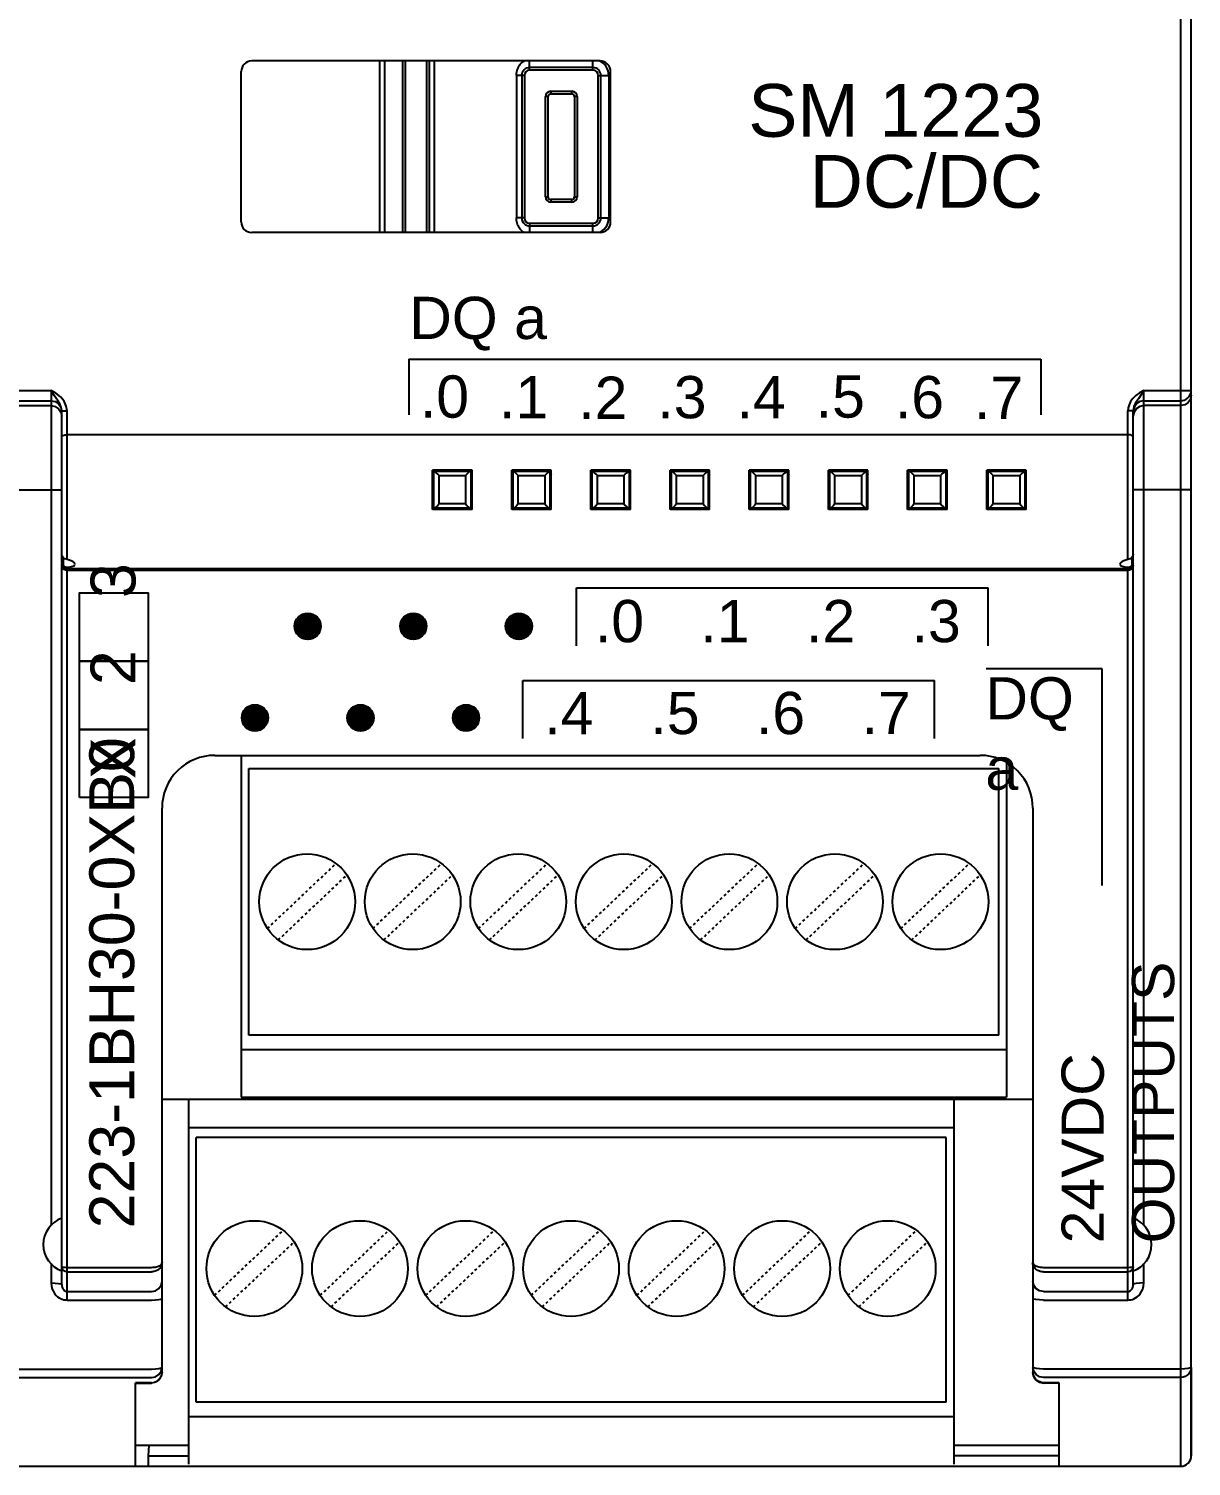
# Model space of a CAD drawing. Header units: inches. Extents: x 187 to 137830, y 99 to 66837.
# Drawn here: x 3888.8 to 3932.9, y 27718.6 to 27773.1 of the extents above; entities that cross this region are included whole.
import ezdxf

# ---------------------------------------------------------------- set-up
doc = ezdxf.new("R2010")
doc.units = ezdxf.units.IN
doc.header["$MEASUREMENT"] = 0
doc.linetypes.add('DOT', pattern=[0.2, 0.1, -0.1])
doc.styles.get("Standard").update_dxf_attribs({"font": 'arial.ttf'})

msp = doc.modelspace()

# ---------------------------------------------------------------- linework, layer by layer
at = {"color": 7, "linetype": 'Continuous'}
for p, q in [((3932.487, 27718.606), (3932.487, 27818.606)), ((3932.887, 27719.006), (3932.887, 27818.206)), ((3932.887, 27759.192), (3932.887, 27778.02)), ((3910.487, 27771.856), (3897.287, 27771.856)), ((3902.136, 27765.356), (3902.136, 27771.856)), ((3902.335, 27765.356), (3902.335, 27771.856)), ((3903.017, 27765.356), (3903.017, 27771.856)), ((3903.017, 27765.356), (3903.017, 27771.856)), ((3903.117, 27765.356), (3903.117, 27771.856)), ((3903.917, 27765.356), (3903.917, 27771.856)), ((3904.017, 27765.356), (3904.017, 27771.856)), ((3904.217, 27765.356), (3904.217, 27771.856)), ((3907.817, 27771.506), (3907.817, 27771.856)), ((3910.217, 27771.606), (3907.817, 27771.606)), ((3910.217, 27771.506), (3910.217, 27771.856)), ((3896.887, 27765.756), (3896.887, 27771.456)), ((3907.317, 27771.306), (3907.317, 27765.906)), ((3907.617, 27771.306), (3907.317, 27771.306)), ((3907.517, 27771.306), (3907.517, 27765.906)), ((3907.617, 27771.306), (3907.617, 27765.906)), ((3910.217, 27771.506), (3907.817, 27771.506)), ((3910.417, 27765.906), (3910.417, 27771.306)), ((3910.417, 27771.306), (3910.817, 27771.306)), ((3910.517, 27765.906), (3910.517, 27771.306)), ((3910.817, 27771.306), (3910.817, 27765.906)), ((3910.887, 27765.756), (3910.887, 27771.456)), ((3908.417, 27766.706), (3908.417, 27770.506)), ((3908.517, 27770.506), (3908.417, 27770.506)), ((3908.517, 27766.706), (3908.517, 27770.506)), ((3908.517, 27766.706), (3908.517, 27770.506)), ((3908.617, 27770.706), (3908.617, 27770.606)), ((3908.617, 27770.706), (3909.417, 27770.706)), ((3908.617, 27770.606), (3909.417, 27770.606)), ((3908.617, 27770.606), (3909.417, 27770.606)), ((3909.417, 27770.606), (3909.417, 27770.706)), ((3909.517, 27770.506), (3909.517, 27766.706)), ((3909.617, 27770.506), (3909.517, 27770.506)), ((3909.617, 27770.506), (3909.617, 27766.706)), ((3908.417, 27766.706), (3908.517, 27766.706)), ((3909.517, 27766.706), (3909.617, 27766.706)), ((3908.617, 27766.606), (3908.617, 27766.506)), ((3909.417, 27766.606), (3908.617, 27766.606)), ((3909.417, 27766.606), (3908.617, 27766.606)), ((3909.417, 27766.506), (3908.617, 27766.506)), ((3909.417, 27766.506), (3909.417, 27766.606)), ((3907.617, 27765.906), (3907.317, 27765.906)), ((3907.817, 27765.706), (3907.817, 27765.356)), ((3907.817, 27765.706), (3910.217, 27765.706)), ((3907.817, 27765.606), (3910.217, 27765.606)), ((3907.817, 27765.606), (3910.217, 27765.606)), ((3910.217, 27765.356), (3910.217, 27765.706)), ((3910.417, 27765.906), (3910.817, 27765.906)), ((3910.487, 27765.356), (3897.287, 27765.356)), ((3888.287, 27759.368), (3889.687, 27759.368)), ((3889.687, 27759.368), (3889.687, 27727.729)), ((3931.087, 27759.368), (3932.487, 27759.368)), ((3931.087, 27727.729), (3931.087, 27759.368)), ((3932.878, 27759.291), (3932.887, 27759.377)), ((3888.287, 27758.979), (3889.687, 27758.979)), ((3888.287, 27758.794), (3889.687, 27758.794)), ((3890.057, 27758.548), (3890.087, 27758.395)), ((3890.087, 27752.855), (3890.087, 27758.598)), ((3890.087, 27758.598), (3890.087, 27758.598)), ((3890.187, 27758.594), (3890.287, 27758.593)), ((3890.287, 27752.96), (3890.287, 27758.593)), ((3930.587, 27758.594), (3930.487, 27758.593)), ((3930.487, 27752.96), (3930.487, 27758.593)), ((3930.687, 27752.855), (3930.687, 27758.598)), ((3930.718, 27758.548), (3930.687, 27758.395)), ((3931.087, 27758.979), (3932.487, 27758.979)), ((3932.487, 27758.794), (3931.087, 27758.794)), ((3930.487, 27757.69), (3890.287, 27757.69)), ((3905.637, 27756.356), (3904.137, 27756.356)), ((3904.137, 27754.856), (3904.137, 27756.356)), ((3904.187, 27756.306), (3905.587, 27756.306)), ((3904.187, 27754.906), (3904.187, 27756.306)), ((3905.587, 27756.306), (3905.587, 27754.906)), ((3905.637, 27754.856), (3905.637, 27756.356)), ((3908.637, 27756.356), (3907.137, 27756.356)), ((3907.137, 27754.856), (3907.137, 27756.356)), ((3907.187, 27756.306), (3908.587, 27756.306)), ((3907.187, 27754.906), (3907.187, 27756.306)), ((3908.587, 27756.306), (3908.587, 27754.906)), ((3908.637, 27754.856), (3908.637, 27756.356)), ((3911.637, 27756.356), (3910.137, 27756.356)), ((3910.137, 27754.856), (3910.137, 27756.356)), ((3910.187, 27756.306), (3911.587, 27756.306)), ((3910.187, 27754.906), (3910.187, 27756.306)), ((3911.587, 27756.306), (3911.587, 27754.906)), ((3911.637, 27754.856), (3911.637, 27756.356)), ((3914.637, 27756.356), (3913.137, 27756.356)), ((3913.137, 27754.856), (3913.137, 27756.356)), ((3913.187, 27756.306), (3914.587, 27756.306)), ((3913.187, 27754.906), (3913.187, 27756.306)), ((3914.587, 27756.306), (3914.587, 27754.906)), ((3914.637, 27754.856), (3914.637, 27756.356)), ((3917.637, 27756.356), (3916.137, 27756.356)), ((3916.137, 27754.856), (3916.137, 27756.356)), ((3916.187, 27756.306), (3917.587, 27756.306)), ((3916.187, 27754.906), (3916.187, 27756.306)), ((3917.587, 27756.306), (3917.587, 27754.906)), ((3917.637, 27754.856), (3917.637, 27756.356)), ((3920.637, 27756.356), (3919.137, 27756.356)), ((3919.137, 27754.856), (3919.137, 27756.356)), ((3919.187, 27756.306), (3920.587, 27756.306)), ((3919.187, 27754.906), (3919.187, 27756.306)), ((3920.587, 27756.306), (3920.587, 27754.906)), ((3920.637, 27754.856), (3920.637, 27756.356)), ((3923.637, 27756.356), (3922.137, 27756.356)), ((3922.137, 27754.856), (3922.137, 27756.356)), ((3922.187, 27756.306), (3923.587, 27756.306)), ((3922.187, 27754.906), (3922.187, 27756.306)), ((3923.587, 27756.306), (3923.587, 27754.906)), ((3923.637, 27754.856), (3923.637, 27756.356)), ((3926.637, 27756.356), (3925.137, 27756.356)), ((3925.137, 27754.856), (3925.137, 27756.356)), ((3925.187, 27756.306), (3926.587, 27756.306)), ((3925.187, 27754.906), (3925.187, 27756.306)), ((3926.587, 27756.306), (3926.587, 27754.906)), ((3926.637, 27754.856), (3926.637, 27756.356)), ((3904.137, 27756.106), (3904.187, 27756.106)), ((3904.387, 27756.142), (3905.387, 27756.142)), ((3904.387, 27755.07), (3904.387, 27756.142)), ((3905.387, 27756.142), (3905.387, 27755.07)), ((3907.387, 27756.142), (3908.387, 27756.142)), ((3907.387, 27755.07), (3907.387, 27756.142)), ((3908.387, 27756.142), (3908.387, 27755.07)), ((3910.387, 27756.142), (3911.387, 27756.142)), ((3910.387, 27755.07), (3910.387, 27756.142)), ((3911.387, 27756.142), (3911.387, 27755.07)), ((3913.387, 27756.142), (3914.387, 27756.142)), ((3913.387, 27755.07), (3913.387, 27756.142)), ((3914.387, 27756.142), (3914.387, 27755.07)), ((3916.387, 27756.142), (3917.387, 27756.142)), ((3916.387, 27755.07), (3916.387, 27756.142)), ((3917.387, 27756.142), (3917.387, 27755.07)), ((3919.387, 27756.142), (3920.387, 27756.142)), ((3919.387, 27755.07), (3919.387, 27756.142)), ((3920.387, 27756.142), (3920.387, 27755.07)), ((3922.387, 27756.142), (3923.387, 27756.142)), ((3922.387, 27755.07), (3922.387, 27756.142)), ((3923.387, 27756.142), (3923.387, 27755.07)), ((3925.387, 27756.142), (3926.387, 27756.142)), ((3925.387, 27755.07), (3925.387, 27756.142)), ((3926.387, 27756.142), (3926.387, 27755.07)), ((3926.587, 27756.106), (3926.637, 27756.106)), ((3887.887, 27755.606), (3890.087, 27755.606)), ((3932.887, 27755.606), (3930.687, 27755.606)), ((3904.137, 27755.106), (3904.187, 27755.106)), ((3905.637, 27754.856), (3904.137, 27754.856)), ((3905.587, 27754.906), (3904.187, 27754.906)), ((3905.387, 27755.07), (3904.387, 27755.07)), ((3908.637, 27754.856), (3907.137, 27754.856)), ((3908.587, 27754.906), (3907.187, 27754.906)), ((3908.387, 27755.07), (3907.387, 27755.07)), ((3911.637, 27754.856), (3910.137, 27754.856)), ((3911.587, 27754.906), (3910.187, 27754.906)), ((3911.387, 27755.07), (3910.387, 27755.07)), ((3914.637, 27754.856), (3913.137, 27754.856)), ((3914.587, 27754.906), (3913.187, 27754.906)), ((3914.387, 27755.07), (3913.387, 27755.07)), ((3917.637, 27754.856), (3916.137, 27754.856)), ((3917.587, 27754.906), (3916.187, 27754.906)), ((3917.387, 27755.07), (3916.387, 27755.07)), ((3920.637, 27754.856), (3919.137, 27754.856)), ((3920.587, 27754.906), (3919.187, 27754.906)), ((3920.387, 27755.07), (3919.387, 27755.07)), ((3923.637, 27754.856), (3922.137, 27754.856)), ((3923.587, 27754.906), (3922.187, 27754.906)), ((3923.387, 27755.07), (3922.387, 27755.07)), ((3926.637, 27754.856), (3925.137, 27754.856)), ((3926.587, 27754.906), (3925.187, 27754.906)), ((3926.387, 27755.07), (3925.387, 27755.07)), ((3926.587, 27755.106), (3926.637, 27755.106)), ((3890.137, 27753.037), (3890.137, 27752.729)), ((3930.637, 27753.037), (3930.637, 27752.729)), ((3890.087, 27725.49), (3890.087, 27752.817)), ((3890.287, 27724.903), (3890.287, 27752.67)), ((3930.487, 27752.617), (3890.287, 27752.617)), ((3930.487, 27752.55), (3890.287, 27752.55)), ((3930.487, 27724.903), (3930.487, 27752.67)), ((3930.672, 27752.74), (3930.687, 27752.817)), ((3930.687, 27752.734), (3930.677, 27752.675)), ((3930.687, 27752.734), (3930.687, 27752.817)), ((3930.687, 27725.49), (3930.687, 27752.817)), ((3898.909, 27750.427), (3899.414, 27750.932)), ((3898.911, 27750.452), (3899.388, 27750.929)), ((3898.913, 27750.407), (3899.433, 27750.928)), ((3898.917, 27750.481), (3899.359, 27750.924)), ((3898.917, 27750.388), (3899.453, 27750.924)), ((3898.92, 27750.369), (3899.472, 27750.92)), ((3898.923, 27750.51), (3899.33, 27750.918)), ((3898.924, 27750.349), (3899.492, 27750.916)), ((3898.928, 27750.33), (3899.511, 27750.913)), ((3898.929, 27750.539), (3899.301, 27750.912)), ((3898.932, 27750.311), (3899.53, 27750.909)), ((3898.935, 27750.568), (3899.273, 27750.906)), ((3898.936, 27750.291), (3899.55, 27750.905)), ((3898.94, 27750.272), (3899.569, 27750.901)), ((3898.94, 27750.597), (3899.244, 27750.9)), ((3898.944, 27750.252), (3899.588, 27750.897)), ((3898.948, 27750.629), (3899.212, 27750.892)), ((3898.95, 27750.236), (3899.605, 27750.891)), ((3898.959, 27750.222), (3899.619, 27750.882)), ((3898.968, 27750.208), (3899.633, 27750.872)), ((3898.978, 27750.194), (3899.647, 27750.863)), ((3898.987, 27750.18), (3899.661, 27750.854)), ((3898.995, 27750.698), (3899.142, 27750.846)), ((3898.996, 27750.166), (3899.675, 27750.844)), ((3899.006, 27750.152), (3899.689, 27750.835)), ((3899.015, 27750.138), (3899.703, 27750.826)), ((3899.024, 27750.124), (3899.716, 27750.817)), ((3902.911, 27750.415), (3903.426, 27750.93)), ((3902.914, 27750.464), (3903.377, 27750.927)), ((3902.919, 27750.376), (3903.464, 27750.922)), ((3902.925, 27750.522), (3903.319, 27750.915)), ((3902.927, 27750.338), (3903.503, 27750.914)), ((3902.934, 27750.299), (3903.542, 27750.906)), ((3902.937, 27750.58), (3903.261, 27750.904)), ((3902.942, 27750.26), (3903.581, 27750.899)), ((3902.955, 27750.227), (3903.614, 27750.885)), ((3902.967, 27750.656), (3903.184, 27750.874)), ((3902.974, 27750.199), (3903.641, 27750.867)), ((3902.993, 27750.172), (3903.669, 27750.848)), ((3903.011, 27750.144), (3903.697, 27750.83)), ((3906.911, 27750.415), (3907.426, 27750.93)), ((3906.914, 27750.464), (3907.377, 27750.927)), ((3906.919, 27750.376), (3907.464, 27750.922)), ((3906.925, 27750.522), (3907.319, 27750.915)), ((3906.927, 27750.338), (3907.503, 27750.914)), ((3906.934, 27750.299), (3907.542, 27750.906)), ((3906.937, 27750.58), (3907.261, 27750.904)), ((3906.942, 27750.26), (3907.581, 27750.899)), ((3906.955, 27750.227), (3907.614, 27750.885)), ((3906.967, 27750.656), (3907.184, 27750.874)), ((3906.974, 27750.199), (3907.641, 27750.867)), ((3906.993, 27750.172), (3907.669, 27750.848)), ((3907.011, 27750.144), (3907.697, 27750.83)), ((3899.033, 27750.11), (3899.73, 27750.807)), ((3899.042, 27750.768), (3899.072, 27750.799)), ((3899.043, 27750.096), (3899.744, 27750.798)), ((3899.052, 27750.083), (3899.758, 27750.789)), ((3899.065, 27750.072), (3899.768, 27750.776)), ((3899.079, 27750.063), (3899.778, 27750.762)), ((3899.093, 27750.054), (3899.787, 27750.748)), ((3899.107, 27750.044), (3899.796, 27750.734)), ((3899.121, 27750.035), (3899.806, 27750.72)), ((3899.135, 27750.026), (3899.815, 27750.706)), ((3899.148, 27750.016), (3899.824, 27750.692)), ((3899.162, 27750.007), (3899.834, 27750.678)), ((3899.176, 27749.998), (3899.843, 27750.664)), ((3899.19, 27749.989), (3899.852, 27750.651)), ((3899.204, 27749.979), (3899.861, 27750.637)), ((3899.219, 27749.971), (3899.87, 27750.622)), ((3899.238, 27749.967), (3899.874, 27750.603)), ((3899.257, 27749.963), (3899.878, 27750.583)), ((3899.277, 27749.959), (3899.882, 27750.564)), ((3899.296, 27749.955), (3899.885, 27750.545)), ((3899.315, 27749.951), (3899.889, 27750.525)), ((3899.335, 27749.948), (3899.893, 27750.506)), ((3899.354, 27749.944), (3899.897, 27750.487)), ((3899.373, 27749.94), (3899.901, 27750.467)), ((3899.393, 27749.936), (3899.905, 27750.448)), ((3899.414, 27749.934), (3899.906, 27750.426)), ((3899.443, 27749.94), (3899.901, 27750.397)), ((3899.472, 27749.946), (3899.895, 27750.368)), ((3899.501, 27749.952), (3899.889, 27750.339)), ((3899.53, 27749.958), (3899.883, 27750.31)), ((3899.559, 27749.963), (3899.877, 27750.281)), ((3903.03, 27750.116), (3903.725, 27750.811)), ((3903.048, 27750.088), (3903.753, 27750.792)), ((3903.073, 27750.067), (3903.774, 27750.767)), ((3903.101, 27750.048), (3903.793, 27750.74)), ((3903.129, 27750.03), (3903.811, 27750.712)), ((3903.157, 27750.011), (3903.83, 27750.684)), ((3903.185, 27749.992), (3903.848, 27750.656)), ((3903.212, 27749.974), (3903.867, 27750.628)), ((3903.25, 27749.965), (3903.876, 27750.591)), ((3903.288, 27749.957), (3903.884, 27750.552)), ((3903.327, 27749.949), (3903.892, 27750.514)), ((3903.366, 27749.941), (3903.899, 27750.475)), ((3903.404, 27749.934), (3903.907, 27750.436)), ((3903.461, 27749.944), (3903.897, 27750.38)), ((3903.519, 27749.955), (3903.886, 27750.322)), ((3907.03, 27750.116), (3907.725, 27750.811)), ((3907.048, 27750.088), (3907.753, 27750.792)), ((3907.073, 27750.067), (3907.774, 27750.767)), ((3907.101, 27750.048), (3907.793, 27750.74)), ((3907.129, 27750.03), (3907.811, 27750.712)), ((3907.157, 27750.011), (3907.83, 27750.684)), ((3907.185, 27749.992), (3907.848, 27750.656)), ((3907.212, 27749.974), (3907.867, 27750.628)), ((3907.25, 27749.965), (3907.876, 27750.591)), ((3907.288, 27749.957), (3907.884, 27750.552)), ((3907.327, 27749.949), (3907.892, 27750.514)), ((3907.366, 27749.941), (3907.899, 27750.475)), ((3907.404, 27749.934), (3907.907, 27750.436)), ((3907.461, 27749.944), (3907.897, 27750.38)), ((3907.519, 27749.955), (3907.886, 27750.322)), ((3899.588, 27749.969), (3899.872, 27750.253)), ((3899.643, 27750.001), (3899.84, 27750.198)), ((3899.713, 27750.047), (3899.793, 27750.128)), ((3903.577, 27749.967), (3903.874, 27750.264)), ((3903.685, 27750.029), (3903.812, 27750.156)), ((3907.577, 27749.967), (3907.874, 27750.264)), ((3907.685, 27750.029), (3907.812, 27750.156)), ((3896.909, 27746.956), (3897.414, 27747.461)), ((3896.911, 27746.982), (3897.388, 27747.459)), ((3896.913, 27746.937), (3897.433, 27747.457)), ((3896.917, 27746.917), (3897.453, 27747.454)), ((3896.917, 27747.011), (3897.359, 27747.453)), ((3896.92, 27746.898), (3897.472, 27747.45)), ((3896.923, 27747.04), (3897.33, 27747.447)), ((3896.924, 27746.879), (3897.492, 27747.446)), ((3896.928, 27746.859), (3897.511, 27747.442)), ((3896.929, 27747.069), (3897.301, 27747.441)), ((3896.932, 27746.84), (3897.53, 27747.438)), ((3896.935, 27747.098), (3897.273, 27747.436)), ((3896.936, 27746.821), (3897.55, 27747.434)), ((3896.94, 27746.801), (3897.569, 27747.43)), ((3896.94, 27747.127), (3897.244, 27747.43)), ((3896.944, 27746.782), (3897.588, 27747.427)), ((3896.948, 27747.158), (3897.212, 27747.422)), ((3896.95, 27746.765), (3897.605, 27747.42)), ((3896.959, 27746.751), (3897.619, 27747.411)), ((3896.968, 27746.737), (3897.633, 27747.402)), ((3896.978, 27746.723), (3897.647, 27747.392)), ((3896.987, 27746.709), (3897.661, 27747.383)), ((3896.995, 27747.228), (3897.142, 27747.375)), ((3896.996, 27746.695), (3897.675, 27747.374)), ((3897.006, 27746.681), (3897.689, 27747.365)), ((3897.015, 27746.668), (3897.703, 27747.355)), ((3897.024, 27746.654), (3897.716, 27747.346)), ((3897.033, 27746.64), (3897.73, 27747.337)), ((3897.042, 27747.298), (3897.072, 27747.328)), ((3897.043, 27746.626), (3897.744, 27747.327)), ((3897.052, 27746.612), (3897.758, 27747.318)), ((3897.065, 27746.602), (3897.768, 27747.305)), ((3897.079, 27746.592), (3897.778, 27747.291)), ((3897.093, 27746.583), (3897.787, 27747.277)), ((3897.107, 27746.574), (3897.796, 27747.263)), ((3897.121, 27746.564), (3897.806, 27747.249)), ((3897.135, 27746.555), (3897.815, 27747.236)), ((3897.148, 27746.546), (3897.824, 27747.222)), ((3897.162, 27746.537), (3897.834, 27747.208)), ((3897.176, 27746.527), (3897.843, 27747.194)), ((3897.19, 27746.518), (3897.852, 27747.18)), ((3897.204, 27746.509), (3897.861, 27747.166)), ((3897.219, 27746.5), (3897.87, 27747.151)), ((3897.238, 27746.496), (3897.874, 27747.132)), ((3897.257, 27746.492), (3897.878, 27747.113)), ((3897.277, 27746.489), (3897.882, 27747.093)), ((3897.296, 27746.485), (3897.885, 27747.074)), ((3897.315, 27746.481), (3897.889, 27747.055)), ((3897.335, 27746.477), (3897.893, 27747.035)), ((3897.354, 27746.473), (3897.897, 27747.016)), ((3900.911, 27746.944), (3901.426, 27747.459)), ((3900.914, 27746.993), (3901.377, 27747.456)), ((3900.919, 27746.906), (3901.464, 27747.451)), ((3900.925, 27747.051), (3901.319, 27747.445)), ((3900.927, 27746.867), (3901.503, 27747.443)), ((3900.934, 27746.828), (3901.542, 27747.436)), ((3900.937, 27747.109), (3901.261, 27747.433)), ((3900.942, 27746.79), (3901.581, 27747.428)), ((3900.955, 27746.757), (3901.614, 27747.415)), ((3900.967, 27747.186), (3901.184, 27747.403)), ((3900.974, 27746.729), (3901.641, 27747.396)), ((3900.993, 27746.701), (3901.669, 27747.378)), ((3901.011, 27746.673), (3901.697, 27747.359)), ((3901.03, 27746.645), (3901.725, 27747.34)), ((3901.048, 27746.617), (3901.753, 27747.322)), ((3901.073, 27746.596), (3901.774, 27747.297)), ((3901.101, 27746.577), (3901.793, 27747.269)), ((3901.129, 27746.559), (3901.811, 27747.241)), ((3901.157, 27746.54), (3901.83, 27747.213)), ((3901.185, 27746.522), (3901.848, 27747.186)), ((3901.212, 27746.503), (3901.867, 27747.158)), ((3901.25, 27746.494), (3901.876, 27747.12)), ((3901.288, 27746.486), (3901.884, 27747.082)), ((3901.327, 27746.479), (3901.892, 27747.043)), ((3901.366, 27746.471), (3901.899, 27747.004)), ((3904.911, 27746.944), (3905.426, 27747.459)), ((3904.914, 27746.993), (3905.377, 27747.456)), ((3904.919, 27746.906), (3905.464, 27747.451)), ((3904.925, 27747.051), (3905.319, 27747.445)), ((3904.927, 27746.867), (3905.503, 27747.443)), ((3904.934, 27746.828), (3905.542, 27747.436)), ((3904.937, 27747.109), (3905.261, 27747.433)), ((3904.942, 27746.79), (3905.581, 27747.428)), ((3904.955, 27746.757), (3905.614, 27747.415)), ((3904.967, 27747.186), (3905.184, 27747.403)), ((3904.974, 27746.729), (3905.641, 27747.396)), ((3904.993, 27746.701), (3905.669, 27747.378)), ((3905.011, 27746.673), (3905.697, 27747.359)), ((3905.03, 27746.645), (3905.725, 27747.34)), ((3905.048, 27746.617), (3905.753, 27747.322)), ((3905.073, 27746.596), (3905.774, 27747.297)), ((3905.101, 27746.577), (3905.793, 27747.269)), ((3905.129, 27746.559), (3905.811, 27747.241)), ((3905.157, 27746.54), (3905.83, 27747.213)), ((3905.185, 27746.522), (3905.848, 27747.186)), ((3905.212, 27746.503), (3905.867, 27747.158)), ((3905.25, 27746.494), (3905.876, 27747.12)), ((3905.288, 27746.486), (3905.884, 27747.082)), ((3905.327, 27746.479), (3905.892, 27747.043)), ((3905.366, 27746.471), (3905.899, 27747.004)), ((3897.373, 27746.469), (3897.901, 27746.997)), ((3897.393, 27746.465), (3897.905, 27746.977)), ((3897.414, 27746.464), (3897.906, 27746.956)), ((3897.443, 27746.47), (3897.901, 27746.927)), ((3897.472, 27746.475), (3897.895, 27746.898)), ((3897.501, 27746.481), (3897.889, 27746.869)), ((3897.53, 27746.487), (3897.883, 27746.84)), ((3897.559, 27746.493), (3897.877, 27746.811)), ((3897.588, 27746.498), (3897.872, 27746.782)), ((3897.643, 27746.53), (3897.84, 27746.727)), ((3897.713, 27746.577), (3897.793, 27746.657)), ((3901.404, 27746.463), (3901.907, 27746.966)), ((3901.461, 27746.473), (3901.897, 27746.909)), ((3901.519, 27746.485), (3901.886, 27746.851)), ((3901.577, 27746.496), (3901.874, 27746.793)), ((3901.685, 27746.558), (3901.812, 27746.685)), ((3905.404, 27746.463), (3905.907, 27746.966)), ((3905.461, 27746.473), (3905.897, 27746.909)), ((3905.519, 27746.485), (3905.886, 27746.851)), ((3905.577, 27746.496), (3905.874, 27746.793)), ((3905.685, 27746.558), (3905.812, 27746.685)), ((3895.887, 27745.544), (3924.887, 27745.544)), ((3896.887, 27745.544), (3896.887, 27732.586)), ((3897.177, 27734.936), (3897.177, 27745.044)), ((3897.177, 27745.044), (3925.597, 27745.044)), ((3925.597, 27734.936), (3925.597, 27745.044)), ((3925.887, 27745.276), (3925.887, 27732.586)), ((3893.887, 27726.321), (3893.887, 27743.544)), ((3893.887, 27722.16), (3893.887, 27743.544)), ((3926.887, 27743.544), (3926.887, 27722.16)), ((3925.597, 27734.936), (3897.177, 27734.936)), ((3896.887, 27734.396), (3925.887, 27734.396)), ((3926.887, 27732.501), (3893.887, 27732.501)), ((3894.887, 27732.501), (3894.887, 27718.686)), ((3896.887, 27732.586), (3925.887, 27732.586)), ((3923.887, 27732.501), (3923.887, 27718.686)), ((3923.887, 27731.435), (3894.887, 27731.435)), ((3895.177, 27721.036), (3895.177, 27731.068)), ((3923.597, 27731.068), (3895.177, 27731.068)), ((3923.597, 27721.036), (3923.597, 27731.068)), ((3889.687, 27726.283), (3889.687, 27725.55)), ((3890.287, 27726.143), (3893.487, 27726.143)), ((3890.287, 27725.97), (3893.487, 27725.97)), ((3927.287, 27726.143), (3930.487, 27726.143)), ((3927.287, 27725.97), (3930.487, 27725.97)), ((3931.087, 27725.55), (3931.087, 27726.283)), ((3890.287, 27725.228), (3893.487, 27725.228)), ((3927.287, 27725.228), (3930.487, 27725.228)), ((3890.287, 27724.903), (3893.487, 27724.903)), ((3927.287, 27724.903), (3930.487, 27724.903)), ((3888.287, 27722.288), (3893.487, 27722.288)), ((3888.287, 27721.968), (3893.487, 27721.968)), ((3893.857, 27722.206), (3893.887, 27722.354)), ((3926.918, 27722.206), (3926.887, 27722.354)), ((3932.487, 27722.288), (3927.287, 27722.288)), ((3932.487, 27721.968), (3927.287, 27721.968)), ((3932.887, 27722.354), (3932.887, 27719.006)), ((3893.487, 27721.772), (3892.887, 27721.772)), ((3892.887, 27718.606), (3892.887, 27721.772)), ((3892.887, 27721.76), (3893.487, 27721.76)), ((3893.639, 27721.789), (3893.487, 27721.76)), ((3893.487, 27721.772), (3893.603, 27721.789)), ((3893.603, 27721.789), (3893.71, 27721.838)), ((3893.71, 27721.838), (3893.803, 27721.922)), ((3927.136, 27721.789), (3927.287, 27721.76)), ((3927.887, 27721.772), (3927.287, 27721.772)), ((3927.887, 27721.76), (3927.287, 27721.76)), ((3927.887, 27718.606), (3927.887, 27721.772)), ((3923.597, 27721.036), (3895.177, 27721.036)), ((3894.887, 27720.496), (3923.887, 27720.496)), ((3892.887, 27719.406), (3894.887, 27719.406)), ((3893.387, 27719.406), (3893.356, 27719.006)), ((3923.887, 27719.406), (3927.887, 27719.406)), ((3893.356, 27719.006), (3894.887, 27719.006)), ((3893.356, 27719.006), (3893.356, 27718.606)), ((3927.887, 27719.006), (3923.887, 27719.006)), ((3888.287, 27718.606), (3932.487, 27718.606))]:
    msp.add_line(p, q, dxfattribs=at)
for p, q in [((3903.243, 27760.558), (3927.182, 27760.558)), ((3903.243, 27760.558), (3903.243, 27758.442)), ((3927.182, 27760.558), (3927.182, 27758.442)), ((3909.589, 27751.889), (3925.197, 27751.889)), ((3909.589, 27749.694), (3909.589, 27751.889)), ((3925.197, 27749.694), (3925.197, 27751.889)), ((3929.508, 27748.822), (3925.113, 27748.822)), ((3929.508, 27740.611), (3929.508, 27748.822)), ((3907.554, 27746.186), (3907.554, 27748.381)), ((3907.554, 27748.381), (3923.162, 27748.381)), ((3923.162, 27746.186), (3923.162, 27748.381))]:
    msp.add_line(p, q)
at = {"linetype": 'DOT'}
for p, q in [((3897.881, 27738.983), (3900.481, 27741.445)), ((3898.294, 27738.547), (3900.893, 27741.009)), ((3901.881, 27738.983), (3904.481, 27741.445)), ((3902.294, 27738.547), (3904.893, 27741.009)), ((3905.881, 27738.983), (3908.481, 27741.445)), ((3906.294, 27738.547), (3908.893, 27741.009)), ((3909.881, 27738.983), (3912.481, 27741.445)), ((3910.294, 27738.547), (3912.893, 27741.009)), ((3913.881, 27738.983), (3916.481, 27741.445)), ((3914.294, 27738.547), (3916.893, 27741.009)), ((3917.881, 27738.983), (3920.481, 27741.445)), ((3918.294, 27738.547), (3920.893, 27741.009)), ((3921.881, 27738.983), (3924.481, 27741.445)), ((3922.294, 27738.547), (3924.893, 27741.009)), ((3895.881, 27725.083), (3898.481, 27727.545)), ((3899.881, 27725.083), (3902.481, 27727.545)), ((3903.881, 27725.083), (3906.481, 27727.545)), ((3907.881, 27725.083), (3910.481, 27727.545)), ((3911.881, 27725.083), (3914.481, 27727.545)), ((3915.881, 27725.083), (3918.481, 27727.545)), ((3919.881, 27725.083), (3922.481, 27727.545)), ((3896.294, 27724.647), (3898.893, 27727.109)), ((3900.294, 27724.647), (3902.893, 27727.109)), ((3904.294, 27724.647), (3906.893, 27727.109)), ((3908.294, 27724.647), (3910.893, 27727.109)), ((3912.294, 27724.647), (3914.893, 27727.109)), ((3916.294, 27724.647), (3918.893, 27727.109)), ((3920.294, 27724.647), (3922.893, 27727.109))]:
    msp.add_line(p, q, dxfattribs=at)
at = {"color": 7, "linetype": 'Continuous'}
for points in [[(3907.317, 27771.306), (3907.318, 27771.351), (3907.322, 27771.398), (3907.329, 27771.448), (3907.341, 27771.5), (3907.357, 27771.551), (3907.377, 27771.601), (3907.402, 27771.648), (3907.43, 27771.691), (3907.461, 27771.731), (3907.496, 27771.768), (3907.533, 27771.8), (3907.573, 27771.829), (3907.613, 27771.853), (3907.62, 27771.856)], [(3907.62, 27765.356), (3907.613, 27765.359), (3907.573, 27765.383), (3907.533, 27765.412), (3907.496, 27765.444), (3907.461, 27765.481), (3907.43, 27765.521), (3907.402, 27765.564), (3907.377, 27765.611), (3907.357, 27765.661), (3907.341, 27765.712), (3907.329, 27765.764), (3907.322, 27765.814), (3907.318, 27765.861), (3907.317, 27765.906)], [(3890.287, 27758.593), (3890.26, 27758.78), (3890.177, 27758.961), (3890.039, 27759.127), (3889.862, 27759.263), (3889.687, 27759.368)], [(3890.087, 27758.598), (3890.069, 27758.728), (3890.014, 27758.861), (3889.921, 27759.004), (3889.804, 27759.174), (3889.687, 27759.368)], [(3931.087, 27759.368), (3930.929, 27759.274), (3930.792, 27759.175), (3930.677, 27759.066), (3930.589, 27758.947), (3930.53, 27758.825), (3930.497, 27758.706), (3930.487, 27758.593)], [(3931.087, 27759.368), (3930.982, 27759.192), (3930.89, 27759.056), (3930.814, 27758.947), (3930.755, 27758.85), (3930.716, 27758.76), (3930.694, 27758.676), (3930.687, 27758.598)], [(3932.487, 27759.368), (3932.641, 27759.369), (3932.771, 27759.371), (3932.858, 27759.374), (3932.887, 27759.377)], [(3932.487, 27758.979), (3932.551, 27758.984), (3932.618, 27759), (3932.685, 27759.031), (3932.75, 27759.076), (3932.806, 27759.136), (3932.85, 27759.209), (3932.878, 27759.291)], [(3932.887, 27759.192), (3932.857, 27759.04), (3932.77, 27758.91), (3932.64, 27758.824), (3932.487, 27758.794)], [(3889.687, 27758.979), (3889.84, 27758.948), (3889.97, 27758.862), (3890.057, 27758.733), (3890.084, 27758.597)], [(3889.687, 27758.794), (3889.84, 27758.763), (3889.97, 27758.677), (3890.057, 27758.548)], [(3890.087, 27758.598), (3890.114, 27758.596), (3890.187, 27758.594)], [(3930.687, 27758.598), (3930.661, 27758.596), (3930.587, 27758.594)], [(3931.087, 27758.979), (3930.934, 27758.948), (3930.804, 27758.862), (3930.718, 27758.733), (3930.691, 27758.597)], [(3931.087, 27758.794), (3930.934, 27758.763), (3930.804, 27758.677), (3930.718, 27758.548)], [(3890.087, 27757.61), (3890.101, 27757.639), (3890.142, 27757.665), (3890.207, 27757.683), (3890.287, 27757.69)], [(3930.687, 27757.61), (3930.673, 27757.639), (3930.632, 27757.665), (3930.567, 27757.683), (3930.487, 27757.69)], [(3904.387, 27756.142), (3904.333, 27756.197), (3904.281, 27756.252), (3904.23, 27756.306)], [(3905.387, 27756.142), (3905.442, 27756.197), (3905.494, 27756.252), (3905.545, 27756.306)], [(3907.387, 27756.142), (3907.333, 27756.197), (3907.281, 27756.252), (3907.23, 27756.306)], [(3908.387, 27756.142), (3908.442, 27756.197), (3908.494, 27756.252), (3908.545, 27756.306)], [(3910.387, 27756.142), (3910.333, 27756.197), (3910.281, 27756.252), (3910.23, 27756.306)], [(3911.387, 27756.142), (3911.442, 27756.197), (3911.494, 27756.252), (3911.545, 27756.306)], [(3913.387, 27756.142), (3913.333, 27756.197), (3913.281, 27756.252), (3913.23, 27756.306)], [(3914.387, 27756.142), (3914.442, 27756.197), (3914.494, 27756.252), (3914.545, 27756.306)], [(3916.387, 27756.142), (3916.333, 27756.197), (3916.281, 27756.251), (3916.23, 27756.306)], [(3917.387, 27756.142), (3917.442, 27756.197), (3917.494, 27756.251), (3917.545, 27756.306)], [(3919.387, 27756.142), (3919.333, 27756.197), (3919.281, 27756.251), (3919.23, 27756.306)], [(3920.387, 27756.142), (3920.441, 27756.197), (3920.494, 27756.251), (3920.545, 27756.306)], [(3922.387, 27756.142), (3922.333, 27756.197), (3922.281, 27756.251), (3922.23, 27756.306)], [(3923.387, 27756.142), (3923.441, 27756.197), (3923.494, 27756.251), (3923.545, 27756.306)], [(3925.387, 27756.142), (3925.333, 27756.197), (3925.281, 27756.251), (3925.23, 27756.306)], [(3926.387, 27756.142), (3926.441, 27756.197), (3926.494, 27756.251), (3926.545, 27756.306)], [(3904.387, 27755.07), (3904.333, 27755.015), (3904.281, 27754.96), (3904.23, 27754.906)], [(3905.387, 27755.07), (3905.442, 27755.015), (3905.494, 27754.96), (3905.545, 27754.906)], [(3907.387, 27755.07), (3907.333, 27755.015), (3907.281, 27754.96), (3907.23, 27754.906)], [(3908.387, 27755.07), (3908.442, 27755.015), (3908.494, 27754.96), (3908.545, 27754.906)], [(3910.387, 27755.07), (3910.333, 27755.015), (3910.281, 27754.96), (3910.23, 27754.906)], [(3911.387, 27755.07), (3911.442, 27755.015), (3911.494, 27754.96), (3911.545, 27754.906)], [(3913.387, 27755.07), (3913.333, 27755.015), (3913.281, 27754.96), (3913.23, 27754.906)], [(3914.387, 27755.07), (3914.442, 27755.015), (3914.494, 27754.96), (3914.545, 27754.906)], [(3916.387, 27755.07), (3916.333, 27755.015), (3916.281, 27754.96), (3916.23, 27754.906)], [(3917.387, 27755.07), (3917.442, 27755.015), (3917.494, 27754.96), (3917.545, 27754.906)], [(3919.387, 27755.07), (3919.333, 27755.015), (3919.281, 27754.96), (3919.23, 27754.906)], [(3920.387, 27755.07), (3920.441, 27755.015), (3920.494, 27754.96), (3920.545, 27754.906)], [(3922.387, 27755.07), (3922.333, 27755.015), (3922.281, 27754.96), (3922.23, 27754.906)], [(3923.387, 27755.07), (3923.441, 27755.015), (3923.494, 27754.96), (3923.545, 27754.906)], [(3925.387, 27755.07), (3925.333, 27755.015), (3925.281, 27754.96), (3925.23, 27754.906)], [(3926.387, 27755.07), (3926.441, 27755.015), (3926.494, 27754.96), (3926.545, 27754.906)], [(3890.137, 27753.037), (3890.1, 27753.096), (3890.087, 27753.163)], [(3890.287, 27752.96), (3890.205, 27752.987), (3890.137, 27753.037)], [(3930.637, 27753.037), (3930.569, 27752.987), (3930.487, 27752.96)], [(3930.687, 27753.163), (3930.674, 27753.096), (3930.637, 27753.037)], [(3890.087, 27752.855), (3890.1, 27752.788), (3890.137, 27752.729)], [(3890.287, 27752.617), (3890.211, 27752.633), (3890.146, 27752.676), (3890.103, 27752.74), (3890.087, 27752.817)], [(3890.287, 27752.55), (3890.226, 27752.559), (3890.171, 27752.584), (3890.127, 27752.623), (3890.098, 27752.675), (3890.087, 27752.734)], [(3890.137, 27752.729), (3890.205, 27752.683), (3890.287, 27752.67)], [(3890.587, 27752.787), (3890.566, 27752.836), (3890.505, 27752.886), (3890.409, 27752.93), (3890.287, 27752.96)], [(3890.287, 27752.67), (3890.409, 27752.684), (3890.505, 27752.709), (3890.566, 27752.743), (3890.587, 27752.787)], [(3930.487, 27752.96), (3930.366, 27752.93), (3930.269, 27752.886), (3930.208, 27752.836), (3930.187, 27752.787)], [(3930.187, 27752.787), (3930.208, 27752.743), (3930.269, 27752.709), (3930.366, 27752.684), (3930.487, 27752.67)], [(3930.487, 27752.617), (3930.564, 27752.633), (3930.629, 27752.676), (3930.672, 27752.74)], [(3930.487, 27752.67), (3930.569, 27752.683), (3930.637, 27752.729)], [(3930.677, 27752.675), (3930.647, 27752.624), (3930.604, 27752.584), (3930.549, 27752.559), (3930.487, 27752.55)], [(3930.637, 27752.729), (3930.674, 27752.788), (3930.687, 27752.855)], [(3893.487, 27726.143), (3893.534, 27726.144), (3893.58, 27726.148), (3893.626, 27726.154), (3893.67, 27726.163), (3893.711, 27726.174), (3893.749, 27726.186), (3893.782, 27726.201), (3893.813, 27726.218), (3893.839, 27726.236), (3893.859, 27726.255), (3893.874, 27726.276), (3893.884, 27726.297), (3893.887, 27726.321)], [(3893.887, 27726.321), (3893.884, 27726.273), (3893.874, 27726.231), (3893.859, 27726.192), (3893.839, 27726.153), (3893.813, 27726.117), (3893.782, 27726.084), (3893.749, 27726.056), (3893.711, 27726.03), (3893.67, 27726.009), (3893.626, 27725.992), (3893.58, 27725.98), (3893.534, 27725.973), (3893.487, 27725.97)], [(3927.287, 27725.97), (3927.222, 27725.975), (3927.165, 27725.987), (3927.115, 27726.005), (3927.071, 27726.026), (3927.034, 27726.05), (3927.002, 27726.076), (3926.973, 27726.104), (3926.948, 27726.135), (3926.927, 27726.169), (3926.91, 27726.205), (3926.898, 27726.242), (3926.89, 27726.28), (3926.887, 27726.321)], [(3926.887, 27726.321), (3926.89, 27726.3), (3926.898, 27726.281), (3926.91, 27726.262), (3926.927, 27726.244), (3926.948, 27726.227), (3926.973, 27726.211), (3927.002, 27726.197), (3927.034, 27726.183), (3927.071, 27726.171), (3927.115, 27726.161), (3927.165, 27726.152), (3927.222, 27726.145), (3927.287, 27726.143)], [(3890.087, 27726.163), (3890.103, 27726.156), (3890.147, 27726.149), (3890.212, 27726.145), (3890.287, 27726.143)], [(3890.287, 27725.97), (3890.212, 27725.985), (3890.147, 27726.026), (3890.103, 27726.089), (3890.087, 27726.163)], [(3930.487, 27726.143), (3930.564, 27726.145), (3930.629, 27726.149), (3930.672, 27726.156), (3930.687, 27726.163)], [(3930.687, 27726.163), (3930.672, 27726.09), (3930.629, 27726.027), (3930.564, 27725.985), (3930.487, 27725.97)], [(3889.687, 27725.55), (3889.84, 27725.545), (3889.97, 27725.532), (3890.057, 27725.513), (3890.087, 27725.49)], [(3889.687, 27725.55), (3889.698, 27725.426), (3889.727, 27725.318), (3889.769, 27725.225), (3889.819, 27725.146), (3889.874, 27725.081), (3889.931, 27725.03), (3889.989, 27724.989), (3890.046, 27724.958), (3890.104, 27724.934), (3890.163, 27724.917), (3890.225, 27724.907), (3890.287, 27724.903)], [(3890.087, 27725.49), (3890.091, 27725.44), (3890.101, 27725.396), (3890.114, 27725.358), (3890.131, 27725.327), (3890.15, 27725.3), (3890.169, 27725.279), (3890.188, 27725.263), (3890.207, 27725.25), (3890.226, 27725.241), (3890.246, 27725.234), (3890.266, 27725.23), (3890.287, 27725.228)], [(3893.487, 27725.228), (3893.64, 27725.258), (3893.77, 27725.341), (3893.857, 27725.467), (3893.887, 27725.615)], [(3927.287, 27725.228), (3927.134, 27725.258), (3927.004, 27725.341), (3926.918, 27725.467), (3926.887, 27725.615)], [(3930.487, 27724.903), (3930.542, 27724.906), (3930.599, 27724.915), (3930.657, 27724.93), (3930.716, 27724.952), (3930.777, 27724.984), (3930.838, 27725.025), (3930.898, 27725.078), (3930.954, 27725.144), (3931.005, 27725.224), (3931.047, 27725.318), (3931.076, 27725.426), (3931.087, 27725.55)], [(3930.487, 27725.228), (3930.506, 27725.229), (3930.524, 27725.233), (3930.544, 27725.239), (3930.564, 27725.248), (3930.584, 27725.261), (3930.604, 27725.278), (3930.624, 27725.299), (3930.643, 27725.326), (3930.66, 27725.358), (3930.674, 27725.396), (3930.684, 27725.44), (3930.687, 27725.49)], [(3931.087, 27725.55), (3930.934, 27725.545), (3930.804, 27725.532), (3930.718, 27725.513), (3930.687, 27725.49)], [(3893.487, 27724.903), (3893.64, 27724.908), (3893.77, 27724.921), (3893.857, 27724.941), (3893.887, 27724.965)], [(3927.287, 27724.903), (3927.134, 27724.908), (3927.004, 27724.921), (3926.918, 27724.941), (3926.887, 27724.965)], [(3893.487, 27722.288), (3893.639, 27722.293), (3893.77, 27722.307), (3893.857, 27722.329), (3893.887, 27722.354)], [(3893.487, 27721.968), (3893.639, 27721.997), (3893.77, 27722.08), (3893.857, 27722.206)], [(3893.887, 27722.16), (3893.858, 27722.009), (3893.771, 27721.877), (3893.639, 27721.789)], [(3893.803, 27721.922), (3893.866, 27722.035), (3893.887, 27722.16)], [(3927.287, 27722.288), (3927.135, 27722.293), (3927.005, 27722.307), (3926.918, 27722.329), (3926.887, 27722.354)], [(3927.287, 27721.772), (3927.172, 27721.789), (3927.064, 27721.838), (3926.971, 27721.922), (3926.908, 27722.035), (3926.887, 27722.16)], [(3926.887, 27722.16), (3926.917, 27722.009), (3927.004, 27721.877), (3927.136, 27721.789)], [(3927.287, 27721.968), (3927.135, 27721.997), (3927.005, 27722.08), (3926.918, 27722.206)], [(3932.887, 27722.354), (3932.883, 27722.297), (3932.868, 27722.234), (3932.839, 27722.171), (3932.796, 27722.108), (3932.736, 27722.052), (3932.662, 27722.007), (3932.577, 27721.978), (3932.487, 27721.968)], [(3932.887, 27722.354), (3932.857, 27722.329), (3932.771, 27722.307), (3932.641, 27722.293), (3932.487, 27722.288)]]:
    msp.add_lwpolyline(points, dxfattribs=at)
for points in [[(3890.76, 27749.112), (3890.76, 27751.696), (3893.366, 27751.696), (3893.366, 27749.112)], [(3890.76, 27746.529), (3890.76, 27749.112), (3893.366, 27749.112), (3893.366, 27746.529)], [(3890.76, 27743.945), (3890.76, 27746.529), (3893.366, 27746.529), (3893.366, 27743.945)]]:
    msp.add_lwpolyline(points, close=True)
for centre, radius in [((3899.408, 27750.433), 0.5), ((3903.408, 27750.433), 0.5), ((3907.408, 27750.433), 0.5), ((3897.408, 27746.962), 0.5), ((3901.408, 27746.962), 0.5), ((3905.408, 27746.962), 0.5), ((3899.387, 27739.996), 1.815), ((3903.387, 27739.996), 1.815), ((3907.387, 27739.996), 1.815), ((3911.387, 27739.996), 1.815), ((3915.387, 27739.996), 1.815), ((3919.387, 27739.996), 1.815), ((3923.387, 27739.996), 1.815), ((3897.387, 27726.096), 1.815), ((3901.387, 27726.096), 1.815), ((3905.387, 27726.096), 1.815), ((3909.387, 27726.096), 1.815), ((3913.387, 27726.096), 1.815), ((3917.387, 27726.096), 1.815), ((3921.387, 27726.096), 1.815)]:
    msp.add_circle(centre, radius, dxfattribs=at)
for centre, radius, start, end in [((3897.287, 27771.456), 0.4, 90, 180), ((3907.817, 27771.306), 0.3, 90, 180.0017), ((3910.217, 27771.306), 0.3, 0, 90), ((3910.217, 27771.306), 0.3, 0, 90), ((3910.217, 27771.306), 0.6, 0, 67.6078), ((3910.487, 27771.456), 0.4, 0, 90), ((3907.817, 27771.306), 0.2, 90, 180), ((3910.217, 27771.306), 0.2, 0, 90), ((3908.617, 27770.506), 0.2, 90, 180), ((3908.617, 27770.506), 0.1, 90, 180), ((3909.417, 27770.506), 0.2, 0, 90), ((3909.417, 27770.506), 0.1, 0, 90), ((3909.417, 27770.506), 0.1, 0, 90), ((3908.617, 27766.706), 0.2, 180, 270), ((3908.617, 27766.706), 0.1, 180, 270), ((3908.617, 27766.706), 0.1, 180, 270), ((3909.417, 27766.706), 0.1, 270, 0), ((3909.417, 27766.706), 0.2, 270, 0), ((3897.287, 27765.756), 0.4, 180, 270), ((3907.817, 27765.906), 0.3, 180, 270), ((3907.817, 27765.906), 0.3, 179.9983, 270), ((3907.817, 27765.906), 0.2, 180, 270), ((3910.217, 27765.906), 0.3, 270, 0), ((3910.217, 27765.906), 0.2, 270, 0), ((3910.487, 27765.756), 0.4, 270, 0), ((3910.217, 27765.906), 0.6, 299.9914, 0), ((3905.787, 27756.306), 0.2, 180, 219.5096), ((3906.987, 27756.306), 0.2, 320.4904, 0), ((3908.787, 27756.306), 0.2, 180, 219.5096), ((3909.987, 27756.306), 0.2, 320.4904, 0), ((3911.787, 27756.306), 0.2, 180, 219.5096), ((3912.987, 27756.306), 0.2, 320.4904, 0), ((3914.787, 27756.306), 0.2, 180, 219.5096), ((3915.987, 27756.306), 0.2, 320.4904, 0), ((3917.787, 27756.306), 0.2, 180, 219.5096), ((3918.987, 27756.306), 0.2, 320.4904, 0), ((3920.787, 27756.306), 0.2, 180, 219.5096), ((3921.987, 27756.306), 0.2, 320.4904, 0), ((3923.787, 27756.306), 0.2, 180, 219.5096), ((3924.987, 27756.306), 0.2, 320.4904, 0), ((3905.787, 27756.306), 0.2, 210, 219.5096), ((3908.787, 27756.306), 0.2, 210, 219.5096), ((3911.787, 27756.306), 0.2, 210, 219.5096), ((3914.787, 27756.306), 0.2, 210, 219.5096), ((3917.787, 27756.306), 0.2, 210, 219.5096), ((3920.787, 27756.306), 0.2, 210, 219.5096), ((3923.787, 27756.306), 0.2, 210, 219.5096), ((3905.787, 27754.906), 0.2, 140.4904, 180), ((3905.787, 27754.906), 0.2, 140.4904, 150), ((3906.987, 27754.906), 0.2, 0, 39.5096), ((3906.987, 27754.906), 0.2, 0, 39.5096), ((3908.787, 27754.906), 0.2, 140.4904, 180), ((3908.787, 27754.906), 0.2, 140.4904, 150), ((3909.987, 27754.906), 0.2, 0, 39.5096), ((3909.987, 27754.906), 0.2, 0, 39.5096), ((3911.787, 27754.906), 0.2, 140.4904, 180), ((3911.787, 27754.906), 0.2, 140.4904, 150), ((3912.987, 27754.906), 0.2, 0, 39.5096), ((3912.987, 27754.906), 0.2, 0, 39.5096), ((3914.787, 27754.906), 0.2, 140.4904, 180), ((3914.787, 27754.906), 0.2, 140.4904, 150), ((3915.987, 27754.906), 0.2, 0, 39.5096), ((3915.987, 27754.906), 0.2, 0, 39.5096), ((3917.787, 27754.906), 0.2, 140.4904, 180), ((3917.787, 27754.906), 0.2, 140.4904, 150), ((3918.987, 27754.906), 0.2, 0, 39.5096), ((3918.987, 27754.906), 0.2, 0, 39.5096), ((3920.787, 27754.906), 0.2, 140.4904, 180), ((3920.787, 27754.906), 0.2, 140.4904, 150), ((3921.987, 27754.906), 0.2, 0, 39.5096), ((3921.987, 27754.906), 0.2, 0, 39.5096), ((3923.787, 27754.906), 0.2, 140.4904, 180), ((3923.787, 27754.906), 0.2, 140.4904, 150), ((3924.987, 27754.906), 0.2, 0, 39.5096), ((3924.987, 27754.906), 0.2, 0, 39.5096), ((3895.887, 27743.544), 2, 89.9973, 180), ((3924.887, 27743.544), 2, 359.9973, 90), ((3890.452, 27727.006), 1.064, 110.016, 249.984), ((3930.323, 27727.006), 1.064, 290.016, 69.984), ((3932.487, 27719.006), 0.4, 270, 0)]:
    msp.add_arc(centre, radius, start, end, dxfattribs=at)

# ---------------------------------------------------------------- texts
for s, insert, char_height, width, attachment_point in [('SM 1223', (3927.283, 27770.982), 2, 16.32, 3), ('DC/DC', (3927.272, 27768.293), 2, 16.32, 3), ('DQ a', (3903.255, 27761.9), 1.6, 10.53399, 4), ('.0', (3904.59, 27758.317), 1.6, 6.93026, 8), ('.1', (3907.59, 27758.317), 1.6, 6.93026, 8), ('.2', (3910.59, 27758.294), 1.6, 6.93026, 8), ('.3', (3913.589, 27758.294), 1.6, 6.93026, 8), ('.4', (3916.589, 27758.317), 1.6, 6.93026, 8), ('.5', (3919.589, 27758.317), 1.6, 6.93026, 8), ('.6', (3922.589, 27758.294), 1.6, 6.93026, 8), ('.7', (3925.589, 27758.294), 1.6, 6.93026, 8), ('.0', (3911.221, 27751.431), 1.6, 5.30676, 2), ('.1', (3915.221, 27751.431), 1.6, 5.30676, 2), ('.2', (3919.221, 27751.431), 1.6, 5.30676, 2), ('.3', (3923.221, 27751.431), 1.6, 5.30676, 2), ('DQ a', (3925.086, 27748.504), 1.6, 4.6392, 1), ('.4', (3909.306, 27747.946), 1.6, 5.30676, 2), ('.5', (3913.325, 27747.948), 1.6, 5.30676, 2), ('.6', (3917.325, 27747.948), 1.6, 5.30676, 2), ('.7', (3921.325, 27747.948), 1.6, 5.30676, 2)]:
    msp.add_mtext(s, dxfattribs=dict(insert=insert, char_height=char_height, width=width, attachment_point=attachment_point))
at = {"attachment_point": 1, "rotation": 90}
for s, insert, char_height, width in [('X   2   3', (3891.182, 27744.641), 1.7, 12.57849), ('{\\fArial|b0|i0|c0|p32;223-1BH30-0XB0}', (3891.133, 27727.619), 1.7, 24.89963), ('24VDC OUTPUTS', (3927.972, 27727.05), 1.6, 15.84853)]:
    msp.add_mtext(s, dxfattribs=dict(at, insert=insert, char_height=char_height, width=width))

doc.saveas('drawing.dxf')
